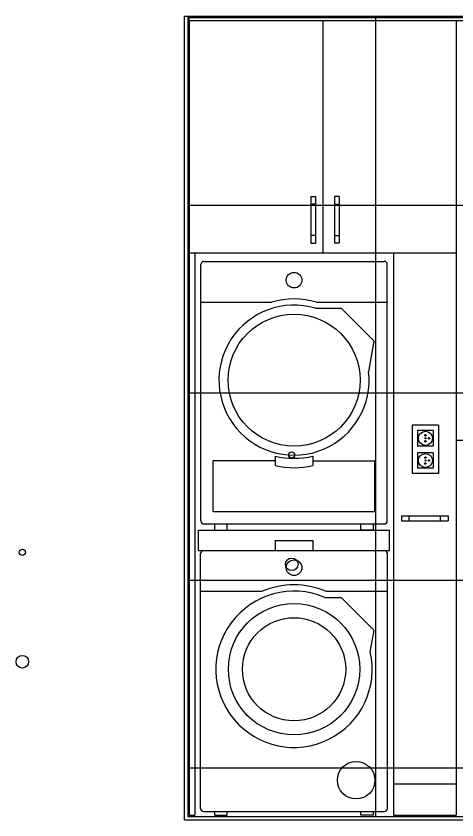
# Model space of a CAD drawing. Header units: millimetres. Extents: x 863 to 5283, y 810 to 2397.
# Drawn here: x 1376 to 1516.9, y 1242.2 to 1499.4 of the extents above; entities that cross this region are included whole.
import ezdxf

# ---------------------------------------------------------------- set-up
doc = ezdxf.new("R2010")
doc.units = ezdxf.units.MM
for name, color, linetype in [('Elektryka - obudowy', 253, 'Continuous'), ('GK - rama', 170, 'Continuous'), ('Meble', 42, 'Continuous'), ('Płytki', 254, 'Continuous'), ('Urządzenia', 183, 'Continuous'), ('Ściany', 7, 'Continuous')]:
    doc.layers.add(name, color=color, linetype=linetype)

# ---------------------------------------------------------------- blocks, each defined once
blk = doc.blocks.new('Z$W@#12717')
for p, q in [((0, 254.2), (0, 0)), ((85.3, 254.2), (0, 254.2)), ((42.65, 254.2), (42.65, 180)), ((85.3, 254.2), (85.3, 0)), ((38.9, 198), (38.9, 183)), ((38.9, 198), (40.4, 198)), ((40.4, 195.5), (38.9, 195.5)), ((40.4, 198), (40.4, 183)), ((46.4, 198), (46.4, 183)), ((47.9, 198), (46.4, 198)), ((46.4, 195.5), (47.9, 195.5)), ((47.9, 198), (47.9, 183)), ((40.4, 185.5), (38.9, 185.5)), ((46.4, 185.5), (47.9, 185.5)), ((38.9, 183), (40.4, 183)), ((47.9, 183), (46.4, 183)), ((0, 180), (85.3, 180)), ((1.8, 180), (1.8, 0)), ((65.3, 180), (65.3, 0)), ((67.8, 95.75), (82.8, 95.75)), ((67.8, 95.75), (67.8, 94.25)), ((70.3, 94.25), (70.3, 95.75)), ((80.3, 94.25), (80.3, 95.75)), ((82.8, 95.75), (82.8, 94.25)), ((67.8, 94.25), (82.8, 94.25)), ((65.3, 10.1), (85.3, 10.1)), ((0, 0), (1.8, 0)), ((65.3, 0), (85.3, 0))]:
    blk.add_line(p, q)
blk = doc.blocks.new('Z$W@#30485')
for p, q in [((79, 134.2), (0, 134.2)), ((0, 134.2), (0, 0)), ((39.5, 134.2), (39.5, 0)), ((79, 134.2), (79, 0)), ((35, 18), (35, 3)), ((35, 18), (36.5, 18)), ((36.5, 15.5), (35, 15.5)), ((36.5, 18), (36.5, 3)), ((42.5, 18), (42.5, 3)), ((44, 18), (42.5, 18)), ((42.5, 15.5), (44, 15.5)), ((44, 18), (44, 3)), ((36.5, 5.5), (35, 5.5)), ((42.5, 5.5), (44, 5.5)), ((35, 3), (36.5, 3)), ((44, 3), (42.5, 3)), ((0, 0), (79, 0))]:
    blk.add_line(p, q)
blk = doc.blocks.new('Z$W@#27038')
for p, q in [((0, 2.2), (0, 83.7)), ((1, 84.7), (58.7, 84.7)), ((59.7, 2.2), (59.7, 83.7)), ((0, 71.7), (19.65, 71.7)), ((39.65, 69.7), (44.89, 69.7)), ((40.05, 71.7), (59.7, 71.7)), ((55.43, 59.16), (44.89, 69.7)), ((54.21, 52.31), (55.43, 59.16)), ((1, 1.2), (58.7, 1.2)), ((4.5, 0), (4.5, 1.2)), ((4.5, 0), (8.5, 0)), ((8.5, 0), (8.5, 1.2)), ((51.2, 0), (51.2, 1.2)), ((55.2, 0), (51.2, 0)), ((55.2, 0), (55.2, 1.2))]:
    blk.add_line(p, q)
for centre, radius in [((29.85, 79.2), 2.5), ((29.85, 46.7), 21), ((29.85, 46.7), 16.5), ((49.7, 11.2), 6)]:
    blk.add_circle(centre, radius)
for centre, radius, start, end in [((1, 83.7), 1, 90, 180), ((58.7, 83.7), 1, 0, 90), ((29.85, 46.7), 27, 67.8084, 112.1916), ((29.85, 46.7), 25, 66.9261, 12.9677), ((1, 2.2), 1, 180, 270), ((58.7, 2.2), 1, 270, 0)]:
    blk.add_arc(centre, radius, start, end)
blk = doc.blocks.new('Z$W@#4253')
for p, q in [((0, 0), (0, 6.5)), ((0, 6.5), (61, 6.5)), ((61, 0), (61, 6.5)), ((24.5, 3.25), (36.5, 3.25)), ((24.5, 3.25), (24.5, 0)), ((36.5, 3.25), (36.5, 0)), ((0, 0), (61, 0))]:
    blk.add_line(p, q)
blk = doc.blocks.new('Z$W@#27168')
for p, q in [((0, 3), (0, 85)), ((1, 86), (58.6, 86)), ((59.6, 3), (59.6, 85)), ((0, 73), (22.66, 73)), ((36.94, 73), (59.6, 73)), ((36.66, 71), (44.84, 71)), ((55.38, 60.46), (44.84, 71)), ((53.65, 50.71), (55.38, 60.46)), ((23.8, 23.73), (23.8, 20.65)), ((35.8, 23.73), (35.8, 20.65)), ((4, 6), (4, 22.19)), ((23.8, 22.19), (4, 22.19)), ((35.8, 22.19), (55.6, 22.19)), ((55.6, 6), (55.6, 22.19)), ((4, 6), (55.6, 6)), ((1, 2), (58.6, 2)), ((4.45, 0), (4.45, 2)), ((4.45, 0), (8.45, 0)), ((4.45, 0), (8.45, 0)), ((8.45, 0), (8.45, 2)), ((51.15, 0), (51.15, 2)), ((55.15, 0), (51.15, 0)), ((51.15, 0), (55.15, 0)), ((55.15, 0), (55.15, 2))]:
    blk.add_line(p, q)
for centre, radius in [((29.8, 80), 2.5), ((29.8, 48), 21.1)]:
    blk.add_circle(centre, radius)
for centre, radius, start, end in [((1, 85), 1, 90, 180), ((58.6, 85), 1, 0, 90), ((29.8, 48), 26, 74.0576, 105.9424), ((29.8, 48), 24, 73.4022, 6.4916), ((29.8, 48), 25, 256.1135, 283.8865), ((29.8, 48), 28, 257.6264, 282.3736), ((1, 3), 1, 180, 270), ((58.6, 3), 1, 270, 0)]:
    blk.add_arc(centre, radius, start, end)
blk = doc.blocks.new('Z$W@#29424')
h = blk.add_hatch(color=256)
h.paths.add_polyline_path([(1.54, 2.25, 1), (1.06, 2.25, 1)])
h.paths.add_polyline_path([(3.44, 2.25, 1), (2.96, 2.25, 1)])
for centre, radius in [((2.25, 2.25), 2.25), ((2.25, 3.37), 0.24), ((1.3, 2.25), 0.24), ((3.2, 2.25), 0.24)]:
    blk.add_circle(centre, radius)
blk = doc.blocks.new('Z$W@#2313')
for p, q in [((0, 8.4), (15.5, 8.4)), ((0, 8.4), (0, 0)), ((15.5, 8.4), (15.5, 0)), ((1.7, 6.7), (1.7, 1.7)), ((1.7, 6.7), (6.7, 6.7)), ((6.7, 6.7), (6.7, 1.7)), ((8.8, 6.7), (8.8, 1.7)), ((8.8, 6.7), (13.8, 6.7)), ((13.8, 6.7), (13.8, 1.7)), ((4, 4.18), (4.4, 4.22)), ((4.18, 4.4), (4.22, 4)), ((11.1, 4.18), (11.5, 4.22)), ((11.28, 4.4), (11.32, 4)), ((0, 0), (15.5, 0)), ((1.7, 1.7), (6.7, 1.7)), ((8.8, 1.7), (13.8, 1.7))]:
    blk.add_line(p, q)
for centre in [(4.2, 4.2), (11.3, 4.2)]:
    blk.add_circle(centre, 0.2)
for p in [(1.95, 1.95), (9.05, 1.95)]:
    blk.add_blockref('Z$W@#29424', p)

msp = doc.modelspace()

# ---------------------------------------------------------------- linework, layer by layer
at = {"layer": 'GK - rama'}
for centre in [(1464.077, 1358.979), (1377.971, 1327.791)]:
    msp.add_circle(centre, 1, dxfattribs=at)
at = {"layer": 'Meble'}
msp.add_line((1431.31, 1497.882), (1431.31, 1499.382), dxfattribs=at)
for centre in [(1464.077, 1323.979), (1377.971, 1292.791)]:
    msp.add_circle(centre, 2, dxfattribs=at)
at = {"layer": 'Płytki'}
for p, q in [((1430.81, 1498.882), (1430.81, 1243.182)), ((1430.81, 1498.882), (1666.11, 1498.882)), ((1431.31, 1499.382), (1665.61, 1499.382)), ((1490.81, 1498.882), (1490.81, 1243.182)), ((1430.81, 1438.882), (1666.11, 1438.882)), ((1430.81, 1378.882), (1666.11, 1378.882)), ((1430.81, 1318.882), (1516.61, 1318.882)), ((1516.517, 1318.882), (1666.11, 1318.882)), ((1430.81, 1258.882), (1596.11, 1258.882)), ((1595.11, 1243.182), (1430.81, 1243.182))]:
    msp.add_line(p, q, dxfattribs=at)
at = {"layer": 'Ściany'}
for p, q in [((1429.81, 1242.182), (1429.81, 1499.382)), ((1429.81, 1499.382), (1667.11, 1499.382)), ((1429.81, 1242.182), (1667.11, 1242.182))]:
    msp.add_line(p, q, dxfattribs=at)

# ---------------------------------------------------------------- block references
at = {"layer": 'Elektryka - obudowy', "rotation": -90.00000000000001}
msp.add_blockref('Z$W@#2313', (1502.61, 1368.482), dxfattribs=at)
at = {"layer": 'Meble'}
for name, p in [('Z$W@#12717', (1431.31, 1243.682)), ('Z$W@#30485', (1516.61, 1363.682))]:
    msp.add_blockref(name, p, dxfattribs=at)
at = {"layer": 'Urządzenia'}
for name, p in [('Z$W@#27168', (1435.01, 1334.882)), ('Z$W@#4253', (1434.31, 1328.382)), ('Z$W@#27038', (1434.96, 1243.682))]:
    msp.add_blockref(name, p, dxfattribs=at)

doc.saveas('drawing.dxf')
